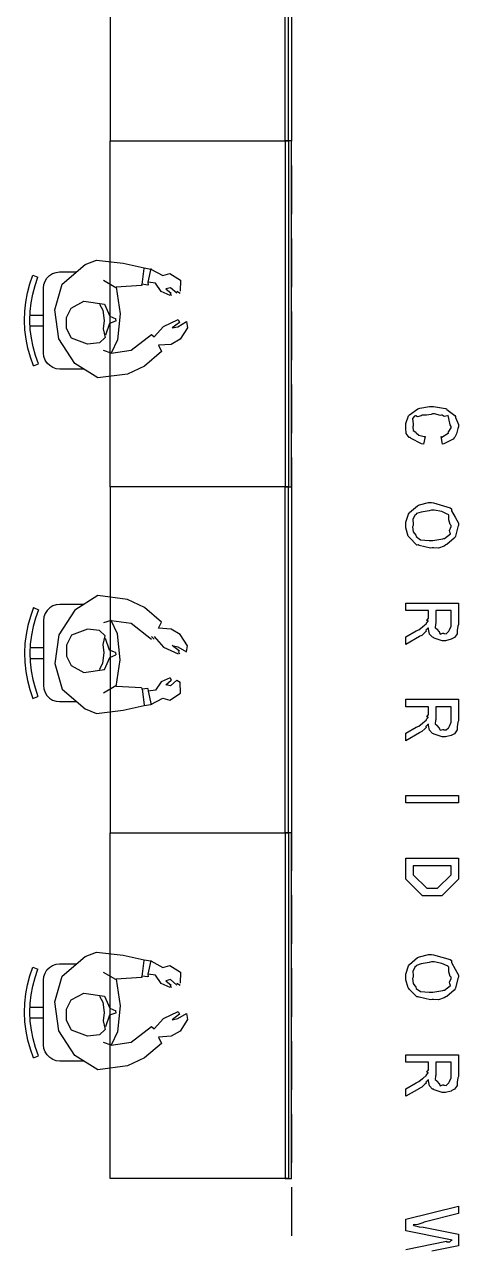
# Model space of a CAD drawing. Extents: x 0 to 23.4, y 0 to 16.5.
# Drawn here: x 4.019 to 4.546, y 10.83 to 12.317 of the extents above; entities that cross this region are included whole.
import ezdxf

# ---------------------------------------------------------------- set-up
doc = ezdxf.new("R2010")
doc.units = 0
doc.layers.get('0').update_dxf_attribs({"linetype": 'CONTINUOUS'})

msp = doc.modelspace()

# ---------------------------------------------------------------- linework, layer by layer
at = {"color": 0}
for points in [[(4.1225, 12.5959), (4.1225, 12.1759)], [(4.33903, 12.1759), (4.33903, 12.5959)], [(4.34304, 12.2641), (4.34299, 12.3232)], [(4.34304, 12.1756), (4.34304, 12.2346)], [(4.1225, 11.756), (4.1225, 12.1759)], [(4.1225, 12.1759), (4.33903, 12.1759)], [(4.1225, 12.1759), (4.33903, 12.1759)], [(4.33903, 12.1759), (4.33903, 11.756)], [(4.34304, 12.087), (4.34304, 12.1461)], [(4.34304, 11.9984), (4.34304, 12.0575)], [(4.09224, 12.0258), (4.10585, 12.031)], [(4.10585, 12.031), (4.13851, 12.0275)], [(4.04161, 11.9971), (4.0421, 12.0015), (4.04357, 12.0057), (4.0459, 12.0094), (4.04899, 12.0125), (4.05274, 12.0149), (4.05686, 12.0163), (4.06125, 12.0169)], [(4.06125, 12.0169), (4.08187, 12.0169)], [(4.06429, 12.0018), (4.09224, 12.0258)], [(4.13851, 12.0275), (4.16374, 12.0216)], [(4.16151, 12.0014), (4.1639, 12.0211)], [(4.16374, 12.0216), (4.17204, 12.0203)], [(4.16883, 12.0042), (4.17242, 12.0209)], [(4.17204, 12.0203), (4.18658, 12.0125)], [(4.18658, 12.0125), (4.19499, 12.015)], [(4.19499, 12.015), (4.20801, 12.0068)], [(4.02962, 11.9028), (4.02576, 11.9134), (4.02274, 11.9242), (4.02051, 11.9353), (4.01915, 11.9465), (4.01861, 11.9578), (4.01899, 11.9691), (4.02018, 11.9803), (4.02225, 11.9914), (4.02512, 12.0023), (4.02886, 12.0129)], [(4.03569, 11.9052), (4.03201, 11.9154), (4.02908, 11.9257), (4.02696, 11.9363), (4.02567, 11.947), (4.02518, 11.9578), (4.0255, 11.9686), (4.02669, 11.9793), (4.02865, 11.9899), (4.03142, 12.0003), (4.03494, 12.0105)], [(4.02886, 12.0129), (4.03494, 12.0105)], [(4.05556, 11.9706), (4.06429, 12.0018)], [(4.12944, 11.9977), (4.11464, 12.0065)], [(4.16075, 12.0002), (4.12983, 11.9984)], [(4.16075, 12.0018), (4.16092, 12.0002)], [(4.16851, 12.0009), (4.16092, 12.0018)], [(4.16851, 12.0042), (4.16883, 12.0009)], [(4.17757, 12.003), (4.16883, 12.0042)], [(4.18468, 11.9929), (4.17757, 12.003)], [(4.20801, 12.0068), (4.20742, 11.9934)], [(4.04178, 11.9184), (4.04161, 11.9971)], [(4.12983, 11.9984), (4.13465, 11.966)], [(4.19536, 11.988), (4.18468, 11.9929)], [(4.19581, 11.9976), (4.19026, 11.9964)], [(4.19026, 11.9964), (4.19683, 11.991)], [(4.19536, 11.991), (4.19683, 11.988)], [(4.20372, 11.9909), (4.19581, 11.9976)], [(4.20372, 11.9934), (4.20742, 11.9909)], [(4.06049, 11.9356), (4.05556, 11.9706)], [(4.06956, 11.9616), (4.07525, 11.973)], [(4.07525, 11.973), (4.09071, 11.9813)], [(4.09071, 11.9813), (4.11556, 11.9778)], [(4.1096, 11.9777), (4.11361, 11.9702)], [(4.11361, 11.9702), (4.11535, 11.9578)], [(4.11556, 11.9778), (4.12235, 11.9632)], [(4.02518, 11.9644), (4.04167, 11.9644)], [(4.06961, 11.9482), (4.06956, 11.9616)], [(4.11535, 11.9578), (4.11404, 11.9476)], [(4.12901, 11.9571), (4.12196, 11.9544)], [(4.12235, 11.9632), (4.12939, 11.96)], [(4.12901, 11.96), (4.12939, 11.9571)], [(4.13465, 11.966), (4.13135, 11.9344)], [(4.18756, 11.9506), (4.20529, 11.9589)], [(4.2066, 11.9555), (4.19803, 11.9488)], [(4.20464, 11.9503), (4.21539, 11.9565)], [(4.20529, 11.9589), (4.2066, 11.9555)], [(4.21539, 11.9565), (4.21658, 11.949)], [(4.34304, 11.9098), (4.34304, 11.9689)], [(4.02518, 11.9512), (4.04172, 11.9513)], [(4.07585, 11.9363), (4.06961, 11.9482)], [(4.11404, 11.9476), (4.11669, 11.9372)], [(4.12196, 11.9544), (4.11692, 11.9402)], [(4.14806, 11.9218), (4.17285, 11.9408)], [(4.17285, 11.9408), (4.17617, 11.9379)], [(4.17617, 11.9379), (4.18756, 11.9506)], [(4.19803, 11.9488), (4.20464, 11.9503)], [(4.21658, 11.949), (4.20763, 11.9352)], [(4.07954, 11.9057), (4.06049, 11.9356)], [(4.09494, 11.9291), (4.07585, 11.9363)], [(4.10954, 11.9307), (4.09494, 11.9291)], [(4.11669, 11.9372), (4.10954, 11.9307)], [(4.13135, 11.9344), (4.12364, 11.9182)], [(4.19683, 11.9288), (4.18115, 11.9278)], [(4.18115, 11.9278), (4.185, 11.9203)], [(4.20763, 11.9352), (4.19683, 11.9288)], [(4.06153, 11.8988), (4.05713, 11.8992), (4.05296, 11.9007), (4.04921, 11.9031), (4.04611, 11.9061), (4.04372, 11.9099), (4.04226, 11.914), (4.04178, 11.9184)], [(4.12364, 11.9182), (4.11442, 11.9214)], [(4.12364, 11.9182), (4.14806, 11.9218)], [(4.185, 11.9203), (4.1645, 11.9026)], [(4.02962, 11.9028), (4.03569, 11.9052)], [(4.0905, 11.8988), (4.06153, 11.8988)], [(4.10747, 11.8882), (4.07954, 11.9057)], [(4.1645, 11.9026), (4.14367, 11.8929)], [(4.14367, 11.8929), (4.10747, 11.8882)], [(4.34304, 11.8212), (4.34304, 11.8803)], [(4.34304, 11.7327), (4.34304, 11.7917)], [(4.33903, 11.756), (4.1225, 11.756)], [(4.1225, 11.756), (4.1225, 11.3361)], [(4.33903, 11.756), (4.1225, 11.756)], [(4.33507, 11.756), (4.33903, 11.756)], [(4.33507, 11.756), (4.33903, 11.756)], [(4.33903, 11.3361), (4.33903, 11.756)], [(4.3431, 11.6441), (4.34304, 11.7031)], [(4.06153, 11.6133), (4.05713, 11.6128), (4.05296, 11.6114), (4.04921, 11.6091), (4.04611, 11.606), (4.04372, 11.6022), (4.04226, 11.598), (4.04178, 11.5937)], [(4.0905, 11.6133), (4.06153, 11.6133)], [(4.10747, 11.6239), (4.07954, 11.6064)], [(4.14367, 11.6191), (4.10747, 11.6239)], [(4.1645, 11.6095), (4.14367, 11.6191)], [(4.3431, 11.5555), (4.3431, 11.6146)], [(4.02962, 11.6093), (4.02576, 11.5987), (4.02274, 11.5878), (4.02051, 11.5768), (4.01915, 11.5656), (4.01861, 11.5543), (4.01899, 11.543), (4.02018, 11.5318), (4.02225, 11.5207), (4.02512, 11.5098), (4.02886, 11.4991)], [(4.03569, 11.6068), (4.03201, 11.5967), (4.02908, 11.5863), (4.02696, 11.5757), (4.02567, 11.5651), (4.02518, 11.5543), (4.0255, 11.5435), (4.02669, 11.5328), (4.02865, 11.5222), (4.03142, 11.5118), (4.03494, 11.5016)], [(4.02962, 11.6093), (4.03569, 11.6068)], [(4.07954, 11.6064), (4.06049, 11.5765)], [(4.185, 11.5918), (4.1645, 11.6095)], [(4.04178, 11.5937), (4.04161, 11.5149)], [(4.12364, 11.5938), (4.11442, 11.5907)], [(4.12364, 11.5938), (4.14806, 11.5903)], [(4.13135, 11.5776), (4.12364, 11.5938)], [(4.14806, 11.5903), (4.17285, 11.5712)], [(4.18115, 11.5842), (4.185, 11.5918)], [(4.19683, 11.5832), (4.18115, 11.5842)], [(4.06049, 11.5765), (4.05556, 11.5415)], [(4.07585, 11.5758), (4.06961, 11.5639)], [(4.09494, 11.583), (4.07585, 11.5758)], [(4.10954, 11.5814), (4.09494, 11.583)], [(4.11669, 11.5749), (4.10954, 11.5814)], [(4.11404, 11.5645), (4.11669, 11.5749)], [(4.12196, 11.5576), (4.11692, 11.5719)], [(4.13465, 11.5461), (4.13135, 11.5776)], [(4.17285, 11.5742), (4.17617, 11.5712)], [(4.17617, 11.5742), (4.18756, 11.5615)], [(4.20763, 11.5769), (4.19683, 11.5832)], [(4.21658, 11.563), (4.20763, 11.5769)], [(4.02518, 11.5609), (4.04172, 11.5608)], [(4.06961, 11.5639), (4.06956, 11.5504)], [(4.11361, 11.5419), (4.11535, 11.5543)], [(4.11535, 11.5543), (4.11404, 11.5645)], [(4.12901, 11.555), (4.12196, 11.5576)], [(4.12901, 11.555), (4.12939, 11.5521)], [(4.18756, 11.5615), (4.20529, 11.5532)], [(4.19803, 11.5633), (4.20464, 11.5618)], [(4.2066, 11.5565), (4.19803, 11.5633)], [(4.20464, 11.5618), (4.21539, 11.5556)], [(4.20529, 11.5565), (4.2066, 11.5532)], [(4.21539, 11.5556), (4.21658, 11.563)], [(4.02518, 11.5477), (4.04167, 11.5477)], [(4.05556, 11.5415), (4.06429, 11.5102)], [(4.06956, 11.5504), (4.07525, 11.539)], [(4.07525, 11.539), (4.09071, 11.5307)], [(4.1096, 11.5343), (4.11361, 11.5419)], [(4.11556, 11.5343), (4.12235, 11.5489)], [(4.12235, 11.5489), (4.12939, 11.5521)], [(4.12983, 11.5137), (4.13465, 11.5461)], [(4.09071, 11.5307), (4.11556, 11.5343)], [(4.19536, 11.5241), (4.18468, 11.5192)], [(4.19536, 11.5241), (4.19683, 11.5211)], [(4.3431, 11.467), (4.3431, 11.526)], [(4.04161, 11.5149), (4.0421, 11.5106), (4.04357, 11.5064), (4.0459, 11.5027), (4.04899, 11.4995), (4.05274, 11.4972), (4.05686, 11.4957), (4.06125, 11.4952)], [(4.06429, 11.5102), (4.09224, 11.4863)], [(4.12944, 11.5143), (4.11464, 11.5056)], [(4.16075, 11.5119), (4.12983, 11.5137)], [(4.16075, 11.5119), (4.16092, 11.5103)], [(4.16851, 11.5112), (4.16092, 11.5103)], [(4.16151, 11.5107), (4.1639, 11.491)], [(4.16851, 11.5112), (4.16883, 11.5079)], [(4.17757, 11.5091), (4.16883, 11.5079)], [(4.18468, 11.5192), (4.17757, 11.5091)], [(4.19026, 11.5157), (4.19683, 11.5211)], [(4.19581, 11.5144), (4.19026, 11.5157)], [(4.20372, 11.5211), (4.19581, 11.5144)], [(4.20372, 11.5211), (4.20742, 11.5187)], [(4.20801, 11.5053), (4.20742, 11.5187)], [(4.02886, 11.4991), (4.03494, 11.5016)], [(4.06125, 11.4952), (4.08187, 11.4952)], [(4.16883, 11.5079), (4.17242, 11.4912)], [(4.17204, 11.4918), (4.18658, 11.4996)], [(4.18658, 11.4996), (4.19499, 11.4971)], [(4.19499, 11.4971), (4.20801, 11.5053)], [(4.09224, 11.4863), (4.10585, 11.481)], [(4.10585, 11.481), (4.13851, 11.4847)], [(4.13851, 11.4847), (4.16374, 11.4905)], [(4.16374, 11.4905), (4.17204, 11.4918)], [(4.3431, 11.3784), (4.3431, 11.4374)], [(4.3431, 11.2898), (4.3431, 11.3488)], [(4.1225, 11.3361), (4.33903, 11.3361)], [(4.1225, 10.9162), (4.1225, 11.3361)], [(4.1225, 11.3361), (4.33903, 11.3361)], [(4.33903, 11.3361), (4.33903, 10.9162)], [(4.3431, 11.2012), (4.3431, 11.2602)], [(4.06429, 11.1619), (4.09224, 11.1859)], [(4.09224, 11.1859), (4.10585, 11.1912)], [(4.10585, 11.1912), (4.13851, 11.1876)], [(4.13851, 11.1876), (4.16374, 11.1818)], [(4.02962, 11.0629), (4.02576, 11.0735), (4.02274, 11.0844), (4.02051, 11.0954), (4.01915, 11.1067), (4.01861, 11.1179), (4.01899, 11.1292), (4.02018, 11.1404), (4.02225, 11.1515), (4.02512, 11.1624), (4.02886, 11.1731)], [(4.03569, 11.0654), (4.03201, 11.0755), (4.02908, 11.0859), (4.02696, 11.0965), (4.02567, 11.1072), (4.02518, 11.1179), (4.0255, 11.1287), (4.02669, 11.1394), (4.02865, 11.15), (4.03142, 11.1604), (4.03494, 11.1706)], [(4.02886, 11.1731), (4.03494, 11.1706)], [(4.04161, 11.1573), (4.0421, 11.1617), (4.04357, 11.1658), (4.0459, 11.1695), (4.04899, 11.1727), (4.05274, 11.175), (4.05686, 11.1765), (4.06125, 11.177)], [(4.06125, 11.177), (4.08187, 11.177)], [(4.16151, 11.1616), (4.1639, 11.1812)], [(4.16374, 11.1818), (4.17204, 11.1804)], [(4.16883, 11.1643), (4.17242, 11.181)], [(4.17204, 11.1804), (4.18658, 11.1726)], [(4.18658, 11.1726), (4.19499, 11.1751)], [(4.19499, 11.1751), (4.20801, 11.167)], [(4.20801, 11.167), (4.20742, 11.1535)], [(4.3431, 11.1126), (4.3431, 11.1717)], [(4.04178, 11.0786), (4.04161, 11.1573)], [(4.05556, 11.1308), (4.06429, 11.1619)], [(4.12944, 11.1579), (4.11464, 11.1666)], [(4.16075, 11.1603), (4.12983, 11.1585)], [(4.12983, 11.1585), (4.13465, 11.1261)], [(4.16075, 11.1619), (4.16092, 11.1603)], [(4.16851, 11.161), (4.16092, 11.1619)], [(4.16851, 11.1643), (4.16883, 11.161)], [(4.17757, 11.1631), (4.16883, 11.1643)], [(4.18468, 11.1531), (4.17757, 11.1631)], [(4.19536, 11.1481), (4.18468, 11.1531)], [(4.19581, 11.1578), (4.19026, 11.1565)], [(4.19026, 11.1565), (4.19683, 11.1511)], [(4.20372, 11.1511), (4.19581, 11.1578)], [(4.20372, 11.1535), (4.20742, 11.1511)], [(4.07525, 11.1332), (4.09071, 11.1415)], [(4.09071, 11.1415), (4.11556, 11.1379)], [(4.1096, 11.1379), (4.11361, 11.1303)], [(4.11556, 11.1379), (4.12235, 11.1233)], [(4.19536, 11.1511), (4.19683, 11.1481)], [(4.02518, 11.1245), (4.04167, 11.1245)], [(4.06049, 11.0958), (4.05556, 11.1308)], [(4.06956, 11.1218), (4.07525, 11.1332)], [(4.11361, 11.1303), (4.11535, 11.118)], [(4.12235, 11.1233), (4.12939, 11.1201)], [(4.13465, 11.1261), (4.13135, 11.0946)], [(4.02518, 11.1114), (4.04172, 11.1114)], [(4.06961, 11.1083), (4.06956, 11.1218)], [(4.07585, 11.0965), (4.06961, 11.1083)], [(4.11535, 11.118), (4.11404, 11.1078)], [(4.11404, 11.1078), (4.11669, 11.0973)], [(4.12196, 11.1146), (4.11692, 11.1004)], [(4.12901, 11.1172), (4.12196, 11.1146)], [(4.12901, 11.1201), (4.12939, 11.1172)], [(4.17617, 11.098), (4.18756, 11.1107)], [(4.18756, 11.1107), (4.20529, 11.1191)], [(4.2066, 11.1157), (4.19803, 11.1089)], [(4.19803, 11.1089), (4.20464, 11.1104)], [(4.20464, 11.1104), (4.21539, 11.1166)], [(4.20529, 11.1191), (4.2066, 11.1157)], [(4.21658, 11.1092), (4.20763, 11.0954)], [(4.21539, 11.1166), (4.21658, 11.1092)], [(4.07954, 11.0658), (4.06049, 11.0958)], [(4.09494, 11.0893), (4.07585, 11.0965)], [(4.11669, 11.0973), (4.10954, 11.0909)], [(4.13135, 11.0946), (4.12364, 11.0784)], [(4.14806, 11.082), (4.17285, 11.101)], [(4.17285, 11.101), (4.17617, 11.098)], [(4.20763, 11.0954), (4.19683, 11.089)], [(4.06153, 11.0589), (4.05713, 11.0594), (4.05296, 11.0608), (4.04921, 11.0632), (4.04611, 11.0663), (4.04372, 11.07), (4.04226, 11.0742), (4.04178, 11.0786)], [(4.10954, 11.0909), (4.09494, 11.0893)], [(4.12364, 11.0784), (4.11442, 11.0815)], [(4.12364, 11.0784), (4.14806, 11.082)], [(4.185, 11.0804), (4.1645, 11.0627)], [(4.19683, 11.089), (4.18115, 11.088)], [(4.18115, 11.088), (4.185, 11.0804)], [(4.3431, 11.024), (4.3431, 11.0831)], [(4.02962, 11.0629), (4.03569, 11.0654)], [(4.10747, 11.0483), (4.07954, 11.0658)], [(4.0905, 11.059), (4.06153, 11.0589)], [(4.14367, 11.0531), (4.10747, 11.0483)], [(4.1645, 11.0627), (4.14367, 11.0531)], [(4.34315, 10.9355), (4.34315, 10.9945)], [(4.33903, 10.9162), (4.1225, 10.9162)], [(4.33507, 10.9162), (4.33903, 10.9162)], [(4.34315, 10.8469), (4.34315, 10.9059)], [(4.4815, 10.8301), (4.53076, 10.8403), (4.53103, 10.8397), (4.53483, 10.8396), (4.53711, 10.8416), (4.53792, 10.8416), (4.53733, 10.8417), (4.53217, 10.8428), (4.53163, 10.8429), (4.4815, 10.8529), (4.4815, 10.867), (4.4815, 10.867), (4.54551, 10.8828), (4.54551, 10.8737), (4.50385, 10.8633), (4.50206, 10.8624), (4.4961, 10.8607), (4.49169, 10.8603), (4.49061, 10.86), (4.4916, 10.8593), (4.49783, 10.8577), (4.50265, 10.8575), (4.50299, 10.8574), (4.54551, 10.849), (4.54551, 10.8346), (4.51318, 10.8281)]]:
    msp.add_lwpolyline(points, dxfattribs=at)
for points in [[(4.33507, 12.1759), (4.33507, 12.5959), (4.34293, 12.5959), (4.34293, 12.1759), (4.33507, 12.1759)], [(4.33507, 12.1759), (4.33507, 11.756), (4.34293, 11.756), (4.34293, 12.1759), (4.33507, 12.1759)], [(4.50515, 11.8169), (4.50319, 11.8078), (4.50076, 11.8082), (4.48785, 11.8147), (4.48693, 11.8157), (4.48557, 11.8159), (4.48215, 11.8208), (4.4815, 11.8272), (4.4815, 11.8293), (4.4815, 11.8327), (4.48492, 11.8421), (4.48562, 11.843), (4.48594, 11.8432), (4.49604, 11.8506), (4.49735, 11.851), (4.49849, 11.8513), (4.51014, 11.8536), (4.51406, 11.8536), (4.51525, 11.8533), (4.52957, 11.8511), (4.53076, 11.8506), (4.53136, 11.8499), (4.54118, 11.8424), (4.54183, 11.8415), (4.54204, 11.84), (4.54551, 11.8315), (4.54551, 11.8287), (4.54482, 11.8267), (4.54313, 11.8204), (4.54118, 11.8163), (4.54031, 11.8154), (4.53917, 11.8139), (4.52772, 11.8082), (4.52621, 11.8078), (4.52447, 11.8169), (4.52539, 11.8164), (4.5331, 11.821), (4.53358, 11.8215), (4.53315, 11.822), (4.5364, 11.8275), (4.5364, 11.8293), (4.53526, 11.8311), (4.5339, 11.8388), (4.53315, 11.8426), (4.53315, 11.8426), (4.53207, 11.842), (4.52821, 11.8412), (4.52556, 11.8428), (4.52468, 11.843), (4.52365, 11.8426), (4.51644, 11.8445), (4.51406, 11.8445), (4.51243, 11.8438), (4.50667, 11.8429), (4.50233, 11.8431), (4.50146, 11.8428), (4.50028, 11.842), (4.49588, 11.8408), (4.49365, 11.842), (4.49322, 11.8421), (4.49219, 11.8418), (4.48981, 11.8388), (4.49061, 11.8322), (4.49061, 11.83), (4.49001, 11.8289), (4.49035, 11.8244), (4.49365, 11.8223), (4.49431, 11.8217), (4.49419, 11.8216), (4.49724, 11.8187), (4.50396, 11.8172), (4.50515, 11.8169)], [(4.33507, 11.3361), (4.33507, 11.756), (4.34293, 11.756), (4.34293, 11.3361), (4.33507, 11.3361)], [(4.51275, 11.7368), (4.51503, 11.7364), (4.53537, 11.7305), (4.53683, 11.7292), (4.53711, 11.727), (4.54161, 11.719), (4.54551, 11.7117), (4.54551, 11.7092), (4.54482, 11.7075), (4.54204, 11.696), (4.54139, 11.6949), (4.54036, 11.6935), (4.53131, 11.6859), (4.53011, 11.6854), (4.52826, 11.6841), (4.52132, 11.6817), (4.51535, 11.6819), (4.5134, 11.6819), (4.51144, 11.6815), (4.49767, 11.6848), (4.49647, 11.6854), (4.49511, 11.6852), (4.48583, 11.6943), (4.48519, 11.6954), (4.48426, 11.6961), (4.4815, 11.706), (4.4815, 11.7092), (4.4815, 11.7129), (4.48492, 11.7229), (4.48562, 11.724), (4.486, 11.7246), (4.49593, 11.733), (4.49713, 11.7336), (4.49821, 11.734), (4.50911, 11.7368), (4.51275, 11.7368)], [(4.51275, 11.7277), (4.50993, 11.7269), (4.50011, 11.7253), (4.49468, 11.7234), (4.49408, 11.7225), (4.49262, 11.7215), (4.4899, 11.7161), (4.49061, 11.711), (4.49061, 11.7092), (4.48986, 11.7076), (4.49035, 11.7014), (4.49365, 11.6971), (4.49431, 11.6962), (4.49408, 11.6956), (4.49935, 11.6916), (4.51004, 11.691), (4.51361, 11.691), (4.51438, 11.691), (4.52647, 11.6929), (4.52772, 11.6932), (4.5286, 11.6934), (4.53564, 11.699), (4.53575, 11.6997), (4.53554, 11.6997), (4.53461, 11.703), (4.5364, 11.7077), (4.5364, 11.7092), (4.53526, 11.7101), (4.5339, 11.7157), (4.53369, 11.7214), (4.53315, 11.7223), (4.53179, 11.7229), (4.52522, 11.7259), (4.51585, 11.7277), (4.51275, 11.7277)], [(4.4815, 11.6149), (4.54551, 11.6149), (4.54551, 11.5887), (4.54482, 11.587), (4.544, 11.5815), (4.54406, 11.5782), (4.54378, 11.5776), (4.54303, 11.5764), (4.54047, 11.573), (4.53819, 11.5719), (4.53749, 11.5715), (4.53668, 11.5709), (4.52962, 11.5691), (4.52729, 11.5691), (4.52572, 11.5691), (4.51594, 11.5724), (4.51514, 11.573), (4.51378, 11.5733), (4.51036, 11.5772), (4.50922, 11.5832), (4.50906, 11.5845), (4.50808, 11.5842), (4.50569, 11.5818), (4.50618, 11.5804), (4.50603, 11.5802), (4.50483, 11.579), (4.50103, 11.5756), (4.49869, 11.5745), (4.49799, 11.5741), (4.4815, 11.5646), (4.4815, 11.5737), (4.49408, 11.5811), (4.49408, 11.5811), (4.49724, 11.5824), (4.50185, 11.5859), (4.50233, 11.5863), (4.50233, 11.5863), (4.5064, 11.5897), (4.50667, 11.59), (4.50667, 11.59), (4.50646, 11.5906), (4.50851, 11.5929), (4.50863, 11.5932), (4.5084, 11.5931), (4.50726, 11.5936), (4.50906, 11.5964), (4.50906, 11.5973), (4.50906, 11.6058), (4.4815, 11.6058), (4.4815, 11.6149)], [(4.51818, 11.6058), (4.51818, 11.5902), (4.51758, 11.5891), (4.51731, 11.585), (4.51904, 11.5834), (4.51926, 11.583), (4.51926, 11.583), (4.52214, 11.5798), (4.52251, 11.5795), (4.52229, 11.5792), (4.52317, 11.5772), (4.52642, 11.5782), (4.5275, 11.5782), (4.52761, 11.5779), (4.53043, 11.5777), (4.53336, 11.5804), (4.53381, 11.5808), (4.53381, 11.5808), (4.5344, 11.5824), (4.5364, 11.587), (4.5364, 11.5884), (4.5364, 11.6058), (4.51818, 11.6058)], [(4.4815, 11.4981), (4.54551, 11.4981), (4.54551, 11.4718), (4.54482, 11.4702), (4.544, 11.4647), (4.54406, 11.4614), (4.54378, 11.4608), (4.54303, 11.4596), (4.54047, 11.4562), (4.53819, 11.4551), (4.53749, 11.4547), (4.53668, 11.454), (4.52962, 11.4523), (4.52729, 11.4523), (4.52572, 11.4523), (4.51594, 11.4556), (4.51514, 11.4562), (4.51378, 11.4565), (4.51036, 11.4604), (4.50922, 11.4664), (4.50906, 11.4677), (4.50808, 11.4673), (4.50569, 11.465), (4.50618, 11.4636), (4.50603, 11.4634), (4.50483, 11.4622), (4.50103, 11.4588), (4.49869, 11.4577), (4.49799, 11.4573), (4.4815, 11.4477), (4.4815, 11.4569), (4.49408, 11.4643), (4.49408, 11.4643), (4.49724, 11.4656), (4.50185, 11.4691), (4.50233, 11.4695), (4.50233, 11.4695), (4.5064, 11.4729), (4.50667, 11.4731), (4.50667, 11.4731), (4.50646, 11.4738), (4.50851, 11.4761), (4.50863, 11.4764), (4.5084, 11.4763), (4.50726, 11.4768), (4.50906, 11.4796), (4.50906, 11.4805), (4.50906, 11.489), (4.4815, 11.489), (4.4815, 11.4981)], [(4.51818, 11.489), (4.51818, 11.4734), (4.51758, 11.4723), (4.51731, 11.4682), (4.51904, 11.4666), (4.51926, 11.4662), (4.51926, 11.4662), (4.52214, 11.4629), (4.52251, 11.4627), (4.52229, 11.4624), (4.52317, 11.4604), (4.52642, 11.4614), (4.5275, 11.4614), (4.52761, 11.4611), (4.53043, 11.4609), (4.53336, 11.4636), (4.53381, 11.464), (4.53381, 11.464), (4.5344, 11.4656), (4.5364, 11.4702), (4.5364, 11.4716), (4.5364, 11.489), (4.51818, 11.489)], [(4.4815, 11.3813), (4.54551, 11.3813), (4.54551, 11.3722), (4.4815, 11.3722), (4.4815, 11.3813)], [(4.33507, 11.3361), (4.33507, 10.9162), (4.34293, 10.9162), (4.34293, 11.3361), (4.33507, 11.3361)], [(4.4815, 11.3052), (4.54551, 11.3052), (4.54551, 11.2861), (4.54551, 11.2796), (4.52533, 11.2594), (4.51383, 11.2594), (4.50168, 11.2594), (4.4815, 11.2796), (4.4815, 11.2853), (4.4815, 11.3052)], [(4.49061, 11.2961), (4.49061, 11.2857), (4.49061, 11.285), (4.50711, 11.2686), (4.51406, 11.2686), (4.51992, 11.2686), (4.5364, 11.285), (4.5364, 11.2857), (4.5364, 11.2961), (4.49061, 11.2961)], [(4.51275, 11.1884), (4.51503, 11.188), (4.53537, 11.1821), (4.53683, 11.1808), (4.53711, 11.1786), (4.54161, 11.1706), (4.54551, 11.1633), (4.54551, 11.1609), (4.54482, 11.1591), (4.54204, 11.1476), (4.54139, 11.1465), (4.54036, 11.1451), (4.53131, 11.1375), (4.53011, 11.137), (4.52826, 11.1357), (4.52132, 11.1333), (4.51535, 11.1335), (4.5134, 11.1335), (4.51144, 11.1331), (4.49767, 11.1364), (4.49647, 11.137), (4.49511, 11.1368), (4.48583, 11.1459), (4.48519, 11.147), (4.48426, 11.1477), (4.4815, 11.1576), (4.4815, 11.1609), (4.4815, 11.1646), (4.48492, 11.1745), (4.48562, 11.1756), (4.486, 11.1762), (4.49593, 11.1846), (4.49713, 11.1852), (4.49821, 11.1856), (4.50911, 11.1884), (4.51275, 11.1884)], [(4.51275, 11.1793), (4.50993, 11.1785), (4.50011, 11.1769), (4.49468, 11.175), (4.49408, 11.1741), (4.49262, 11.1731), (4.4899, 11.1677), (4.49061, 11.1626), (4.49061, 11.1609), (4.48986, 11.1592), (4.49035, 11.153), (4.49365, 11.1487), (4.49431, 11.1478), (4.49408, 11.1472), (4.49935, 11.1432), (4.51004, 11.1426), (4.51361, 11.1426), (4.51438, 11.1426), (4.52647, 11.1445), (4.52772, 11.1448), (4.5286, 11.145), (4.53564, 11.1506), (4.53575, 11.1513), (4.53554, 11.1513), (4.53461, 11.1546), (4.5364, 11.1593), (4.5364, 11.1609), (4.53526, 11.1617), (4.5339, 11.1673), (4.53369, 11.173), (4.53315, 11.1739), (4.53179, 11.1745), (4.52522, 11.1775), (4.51585, 11.1793), (4.51275, 11.1793)], [(4.4815, 11.0666), (4.54551, 11.0666), (4.54551, 11.0403), (4.54482, 11.0387), (4.544, 11.0332), (4.54406, 11.0299), (4.54378, 11.0292), (4.54303, 11.0281), (4.54047, 11.0247), (4.53819, 11.0235), (4.53749, 11.0232), (4.53668, 11.0225), (4.52962, 11.0208), (4.52729, 11.0208), (4.52572, 11.0207), (4.51594, 11.024), (4.51514, 11.0247), (4.51378, 11.025), (4.51036, 11.0289), (4.50922, 11.0349), (4.50906, 11.0362), (4.50808, 11.0358), (4.50569, 11.0335), (4.50618, 11.0321), (4.50603, 11.0318), (4.50483, 11.0307), (4.50103, 11.0273), (4.49869, 11.0262), (4.49799, 11.0258), (4.4815, 11.0162), (4.4815, 11.0253), (4.49408, 11.0327), (4.49408, 11.0327), (4.49724, 11.034), (4.50185, 11.0376), (4.50233, 11.0379), (4.50233, 11.0379), (4.5064, 11.0413), (4.50667, 11.0416), (4.50667, 11.0416), (4.50646, 11.0423), (4.50851, 11.0446), (4.50863, 11.0449), (4.5084, 11.0448), (4.50726, 11.0453), (4.50906, 11.0481), (4.50906, 11.049), (4.50906, 11.0575), (4.4815, 11.0575), (4.4815, 11.0666)], [(4.51818, 11.0575), (4.51818, 11.0418), (4.51758, 11.0408), (4.51731, 11.0366), (4.51904, 11.035), (4.51926, 11.0347), (4.51926, 11.0347), (4.52214, 11.0314), (4.52251, 11.0312), (4.52229, 11.0309), (4.52317, 11.0289), (4.52642, 11.0299), (4.5275, 11.0299), (4.52761, 11.0296), (4.53043, 11.0293), (4.53336, 11.0321), (4.53381, 11.0325), (4.53381, 11.0325), (4.5344, 11.0341), (4.5364, 11.0386), (4.5364, 11.0401), (4.5364, 11.0575), (4.51818, 11.0575)]]:
    msp.add_lwpolyline(points, close=True, dxfattribs=at)

doc.saveas('drawing.dxf')
